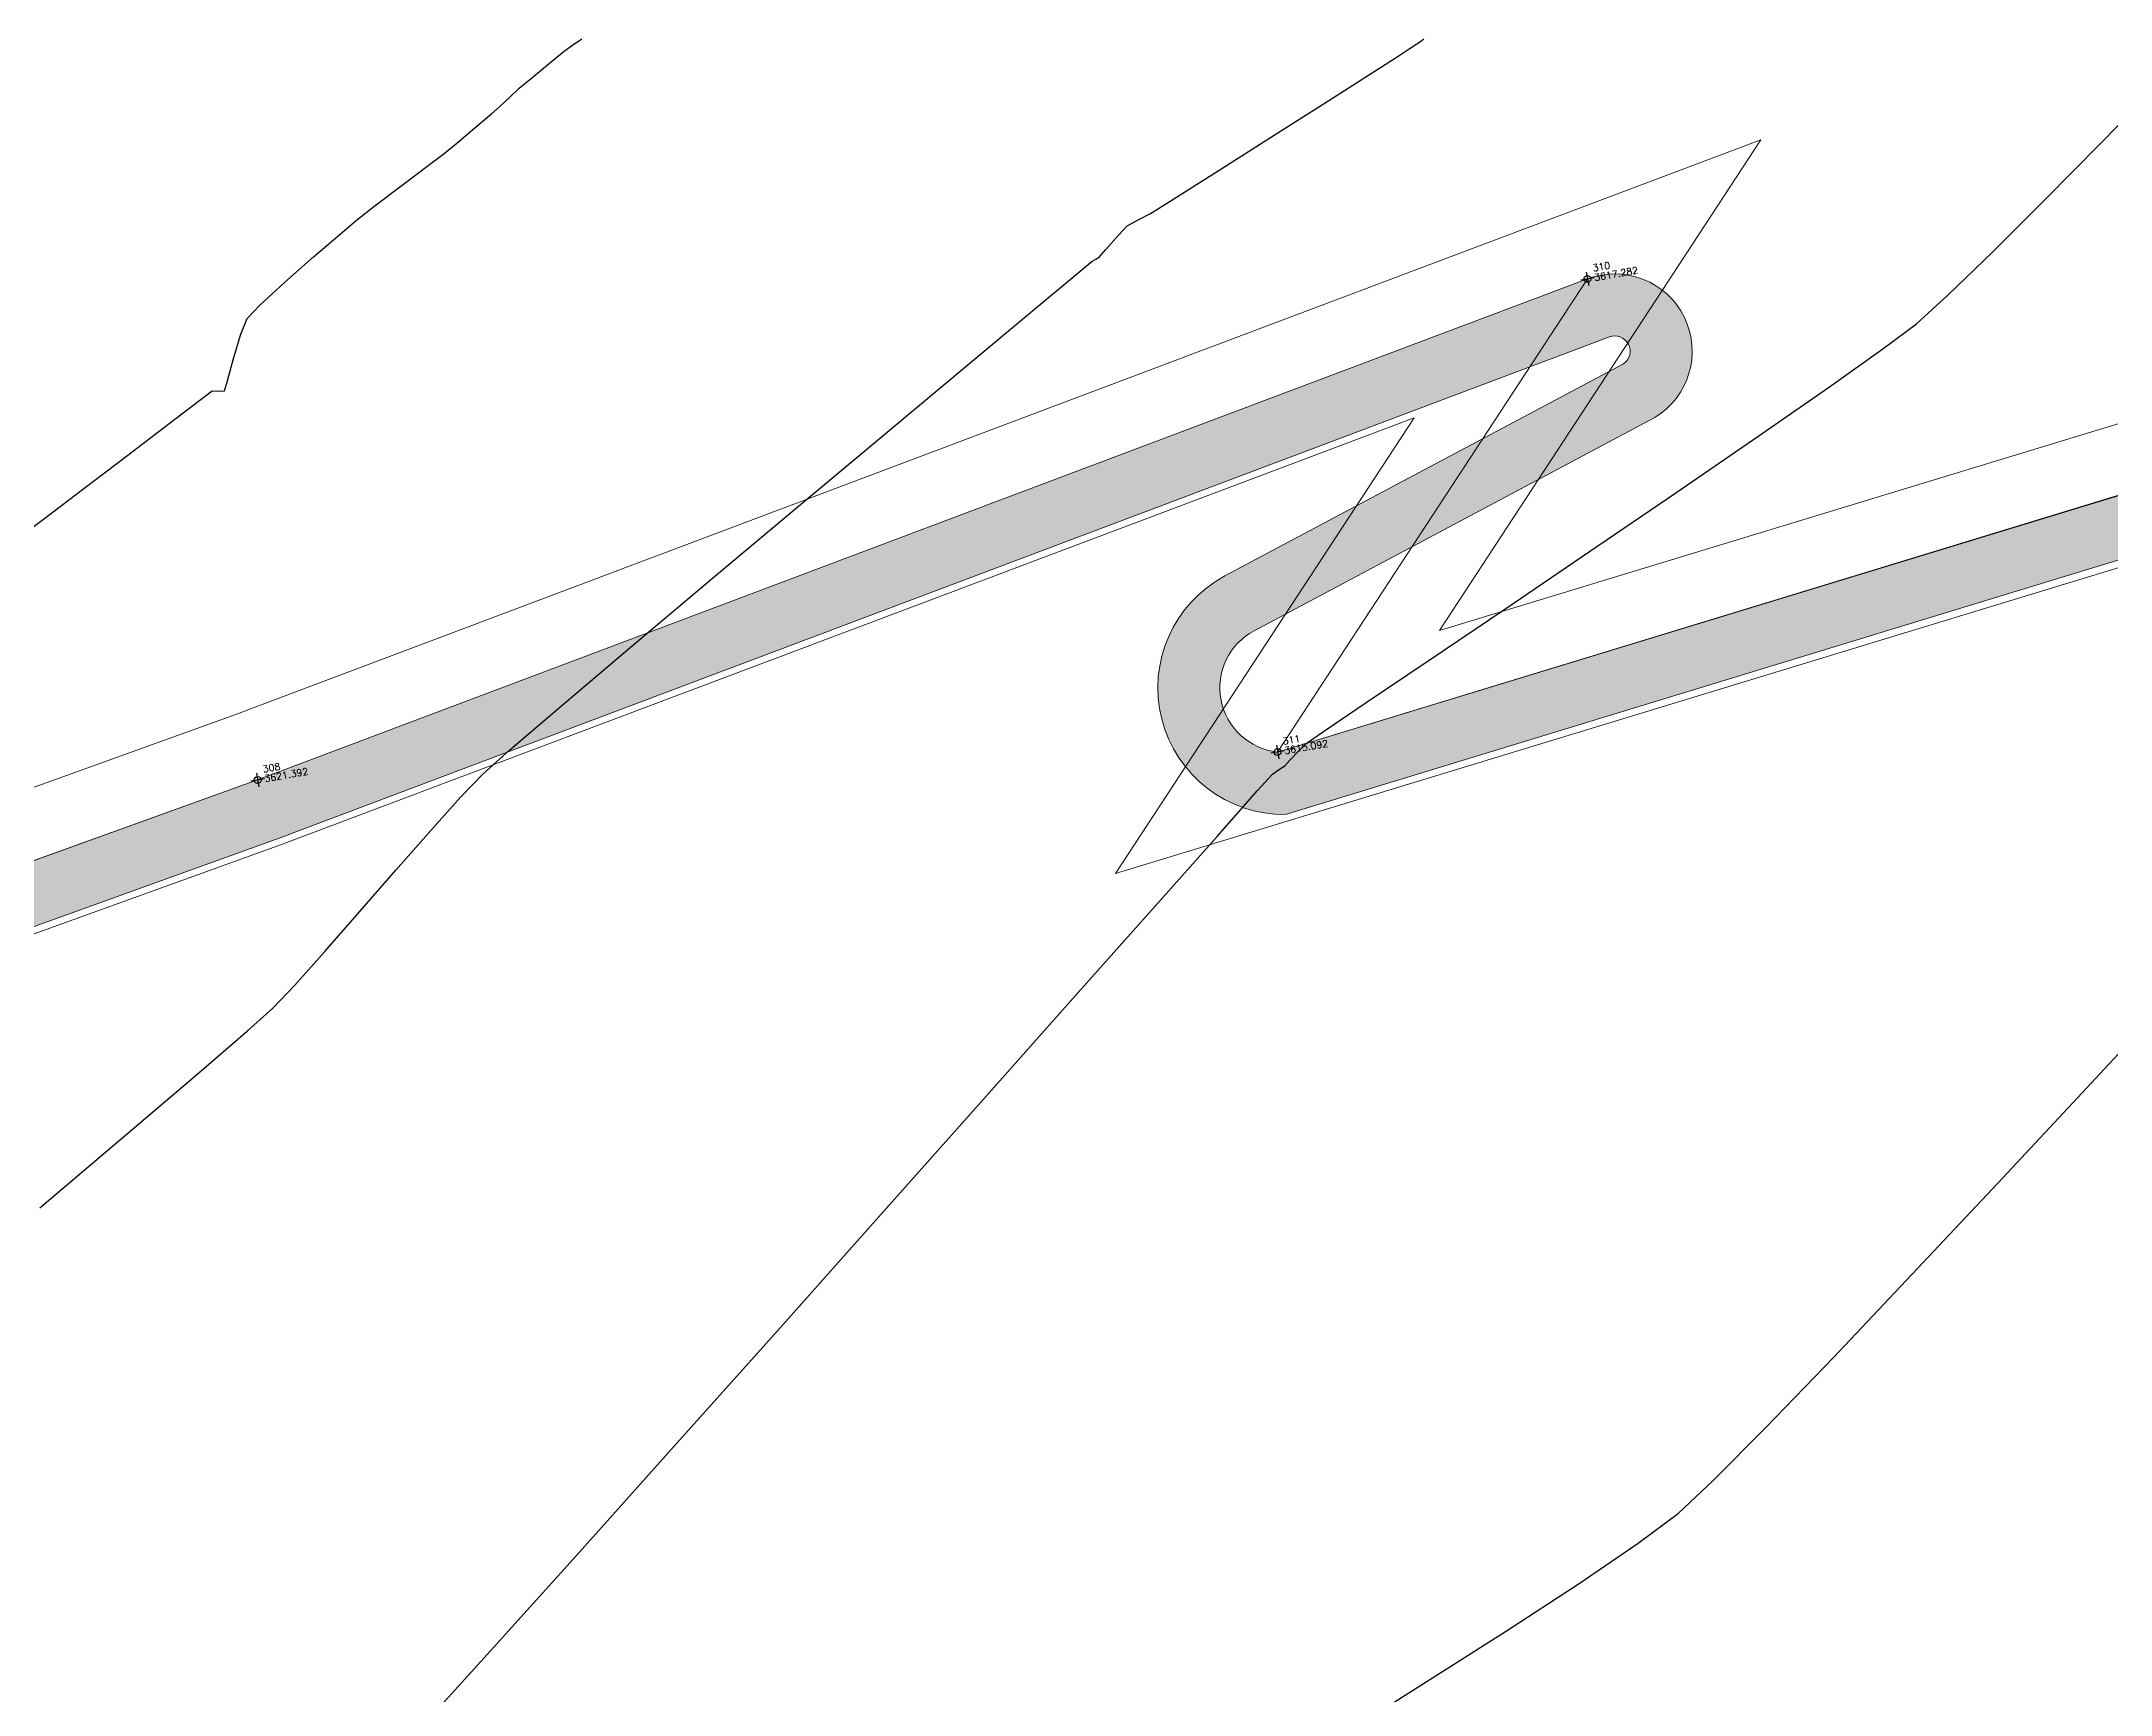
# Model space of a CAD drawing. Header units: millimetres. Extents: x 736950 to 738835, y 8500595 to 8502131.
# Drawn here: x 737848.1 to 737878.12, y 8501273.35 to 8501297.34 of the extents above; entities that cross this region are included whole.
import ezdxf

# ---------------------------------------------------------------- set-up
doc = ezdxf.new("R2010")
doc.units = ezdxf.units.MM
for name, color, linetype, lineweight in [('camino', 22, 'Continuous', 5), ('CAMINO ACTUAL', 1, 'Continuous', 13), ('CONT-MJR', 80, 'Continuous', 30), ('pista', 251, 'Continuous', 5)]:
    doc.layers.add(name, color=color, linetype=linetype, lineweight=lineweight)
doc.styles.add('5mm', font='arial.ttf', dxfattribs={"height": 3})

msp = doc.modelspace()

# ---------------------------------------------------------------- hatches: boundary and pattern name
at = {"layer": 'pista'}
h = msp.add_hatch(dxfattribs=at)
h.set_pattern_fill('HONEY', color=256, scale=3, angle=9.94991650582834, style=0)
h.set_pattern_definition([(9.94991650582834, (1479841.21072825, -18.49207214638591), (0.4979252195647159, 0.4170677100899267), [0.375, -0.75]), (129.9499165058283, (1479841.21072825, -18.49207214638591), (-0.6101538418184378, 0.222682034283025), [0.3749999999999999, -0.7499999999999998]), (69.94991650582834, (1479841.21072825, -18.49207214638591), (-0.112228622253722, 0.6397497443729518), [-0.75, 0.375])])
h.paths.add_polyline_path([(737744.7999806425, 8501250.923935566), (737743.4751223363, 8501250.754223157), (737756.465848178, 8501242.026572531), (737763.5739612179, 8501242.006896213), (737770.002546867, 8501243.455222024), (737769.8468594846, 8501244.342704736), (737763.4750639071, 8501242.907173423), (737756.7405500773, 8501242.925815564)])
h.paths.add_polyline_path([(737794.2809870465, 8501256.017245878), (737809.7820272583, 8501263.709828075), (737823.391616501, 8501273.483615467), (737837.0791595323, 8501280.557800073), (737851.5530432165, 8501285.77819753), (737870.8510758049, 8501293.050216693, -0.9976846880626209), (737871.0089264096, 8501292.63424804), (737865.2748787645, 8501289.581801567, 0.7845063948290762), (737866.1540430214, 8501286.121818589), (737883.2588851704, 8501291.348365877), (737897.4188924351, 8501296.516943583), (737903.2981396064, 8501301.44146652, -0.5512150924587264), (737904.1219025984, 8501301.177325813), (737906.855912117, 8501297.98174819, 0.5618964424650519), (737910.2738656431, 8501298.536066804), (737914.22079628, 8501308.558674501), (737925.6412323939, 8501300.72656757, 0.340189525830376), (737928.7023693406, 8501300.894137181), (737936.9171069289, 8501306.117412793, -0.358727273887905), (737938.1716059428, 8501305.962964654), (737943.1732157968, 8501301.051021611, 0.3417074120720416), (737946.0555081918, 8501300.709858142), (737955.8779356404, 8501307.072689936), (737971.8320576148, 8501314.464803053), (737988.5677626224, 8501323.411181662), (738023.1375471824, 8501336.282937778), (738044.4246208373, 8501357.728329657), (738061.4456776979, 8501362.208386911), (738078.9085143938, 8501363.070318012), (738112.0997810266, 8501372.051506756), (738118.6561313582, 8501373.365123207), (738128.3493353954, 8501376.976906104), (738155.2251721952, 8501366.826195797), (738176.6167526407, 8501363.543890122), (738193.8053773039, 8501353.328603027), (738204.7313956148, 8501340.877429372), (738207.705198212, 8501335.751671141), (738214.35685511, 8501331.742925933), (738229.9282901662, 8501313.374534177), (738233.5603594936, 8501308.186787868), (738234.53883727, 8501308.358438132), (738230.6417003467, 8501313.924784988), (738214.9478837823, 8501332.43754055), (738208.3676942562, 8501336.403214611), (738205.4657963786, 8501341.405035153), (738194.387784551, 8501354.029418997), (738176.9261677533, 8501364.406946706), (738155.4549153853, 8501367.70147717), (738128.3514754312, 8501377.93815071), (738118.4090486554, 8501374.233504975), (738111.8936108743, 8501372.928085677), (738078.7671659255, 8501363.964436961), (738061.3074614278, 8501363.102660457), (738043.958527311, 8501358.536303693), (738022.6381405202, 8501337.057350922), (737988.196920163, 8501324.233464561), (737971.4304040315, 8501315.270615296), (737955.4419368334, 8501307.862588815), (737945.5806043665, 8501301.47455489, -0.3391433520832071), (737943.8038299843, 8501301.693147572), (737938.8116631231, 8501306.59581691, 0.3560082385246841), (737936.4342009705, 8501306.876887502), (737928.158540546, 8501301.61487459, -0.3502196171718997), (737926.1502499409, 8501301.468794718), (737914.5128481541, 8501309.44969617, 0.4302069892023044), (737913.4330382891, 8501309.014522241), (737909.4507249827, 8501298.90206584, -0.5704007069138802), (737907.5397775185, 8501298.566836312), (737904.9064502402, 8501301.644734057, 0.4931454261128044), (737902.7202336333, 8501302.131411942), (737896.9620044216, 8501297.308254998), (737882.9728831241, 8501292.20205278), (737866.0373022418, 8501287.027224885, -0.7384715771871906), (737865.6977918843, 8501288.787355538), (737871.5108758068, 8501291.881875956, 0.9119586051647783), (737870.5337161538, 8501293.892406015), (737851.2416702455, 8501286.62264278), (737836.7183275839, 8501281.384406622), (737822.9200107896, 8501274.252970394), (737809.3164408724, 8501264.483505804), (737793.8201376351, 8501256.79327439), (737778.9884914039, 8501246.402265295), (737769.846859484, 8501244.34270474), (737770.0025468671, 8501243.455222024), (737779.3594973255, 8501245.563292695)])
h.paths.add_polyline_path([(738260.5182952256, 8501271.251537092), (738234.538837269, 8501308.358438132), (738233.56035949, 8501308.186787868), (738259.6897886079, 8501270.86568047), (738269.3749442189, 8501234.589470252), (738274.5057655985, 8501215.583008338), (738279.7983711922, 8501189.602392923), (738280.7089290785, 8501189.641305126), (738275.382018582, 8501215.790318219), (738270.2441657205, 8501234.822827347)])

# ---------------------------------------------------------------- linework, layer by layer
at = {"linetype": 'Continuous', "extrusion": (-0.172787269436437, 0.9849591664230046, 0)}
for points, elevation in [([(-2195687.804162654, 0), (-2195687.604162655, 0)], 8245932.711062788), ([(-2195682.189162654, 0), (-2195681.989162654, 0)], 8245926.726062788), ([(-2195667.546162654, 0), (-2195667.346162655, 0)], 8245928.884062789)]:
    msp.add_lwpolyline(points, dxfattribs=dict(at, elevation=elevation))
at = {"linetype": 'Continuous', "extrusion": (0.9849591664230046, 0.172787269436437, 0)}
for points, elevation in [([(8245932.811062787, 0), (8245932.611062786, 0)], 2195687.704162654), ([(8245926.826062788, 0), (8245926.626062789, 0)], 2195682.089162654), ([(8245928.984062788, 0), (8245928.78406279, 0)], 2195667.446162655)]:
    msp.add_lwpolyline(points, dxfattribs=dict(at, elevation=elevation))
at = {"linetype": 'Continuous'}
for centre in [(737870.5337161538, 8501293.892406015), (737866.0373022418, 8501287.027224885), (737851.2416702405, 8501286.62264278)]:
    msp.add_circle(centre, 0.05, dxfattribs=at)
at = {"layer": 'camino'}
for p, q in [((737850.8957002355, 8501287.56091528), (737873.0500859543, 8501295.909285355)), ((737873.0500859543, 8501295.909285355), (737868.3868338359, 8501288.78937356)), ((737851.2416702405, 8501286.62264278), (737870.5337161538, 8501293.892406015)), ((737870.5337161538, 8501293.892406015), (737866.0373022418, 8501287.027224885)), ((737868.3868338359, 8501288.78937356), (737882.6571290377, 8501293.142154945)), ((737866.0373022418, 8501287.027224885), (737882.9743935154, 8501292.193442862)), ((737851.5876402454, 8501285.68437028), (737868.0173463535, 8501291.875526672)), ((737868.0173463535, 8501291.875526672), (737863.6877706477, 8501285.26507621)), ((737863.6877706477, 8501285.26507621), (737883.2916579932, 8501291.24473078)), ((737836.3174031858, 8501282.302858334), (737850.8957002355, 8501287.56091528)), ((737836.7183275832, 8501281.38440662), (737851.2416702405, 8501286.62264278)), ((737837.1192519807, 8501280.465954907), (737851.5876402454, 8501285.68437028))]:
    msp.add_line(p, q, dxfattribs=at)
at = {"layer": 'CAMINO ACTUAL'}
for points in [[(737744.7999806433, 8501250.923935566), (737756.7405500774, 8501242.925815562), (737763.4750639033, 8501242.907173423), (737778.9884914034, 8501246.402265295), (737793.8201376382, 8501256.793274388), (737809.3164408694, 8501264.4835058), (737822.9200107896, 8501274.252970394), (737836.7183275832, 8501281.38440662), (737851.2416702405, 8501286.62264278), (737870.5337161538, 8501293.892406015, -0.9119586051647784), (737871.5108758068, 8501291.881875956), (737865.6977918843, 8501288.787355538, 0.7384715771871907), (737866.0373022418, 8501287.027224885), (737882.9728831139, 8501292.202052778), (737896.9620044209, 8501297.308254996)], [(737743.4751223343, 8501250.754223157), (737756.4658481785, 8501242.02657253), (737763.5739612129, 8501242.00689621), (737779.3594973226, 8501245.563292693), (737794.2809870427, 8501256.017245876), (737809.7820272604, 8501263.709828077), (737823.3916164968, 8501273.483615467), (737837.0791595408, 8501280.557800079), (737851.5530432449, 8501285.77819753), (737870.8510758049, 8501293.050216693, -0.8808834008382581), (737871.0575678862, 8501292.660141705), (737865.2748787645, 8501289.581801567, 0.7845063945546641), (737866.1540430175, 8501286.121818589), (737883.2588851263, 8501291.348365862), (737897.4188924354, 8501296.516943585)]]:
    msp.add_lwpolyline(points, format="xyb", dxfattribs=at)
at = {"layer": 'CONT-MJR'}
for points, elevation in [([(737855.5024711192, 8501297.044349147), (737855.687579381, 8501297.1948646)], 3625), ([(737855.687579381, 8501297.1948646), (737855.7962808429, 8501297.271671807)], 3625), ([(737867.4927786635, 8501296.934311531), (737867.7715058011, 8501297.111905934)], 3620), ([(737867.9326532842, 8501297.21884601), (737868.0600613295, 8501297.303955711)], 3620), ([(737868.0600613295, 8501297.303955711), (737868.1110208558, 8501297.337949922)], 3620), ([(737854.8987122023, 8501296.528044153), (737855.0377069615, 8501296.658312058)], 3625), ([(737877.9744360788, 8501295.854445498), (737878.7328204279, 8501296.629869796)], 3615), ([(737865.1372400423, 8501295.436505893), (737865.9861771261, 8501295.976018513)], 3620), ([(737853.717603032, 8501295.536678704), (737853.9474890758, 8501295.712197611)], 3625), ([(737853.9474890758, 8501295.712197611), (737854.1294350686, 8501295.862761501)], 3625), ([(737864.477170292, 8501295.017539872), (737865.1372400423, 8501295.436505893)], 3620), ([(737852.9471579437, 8501294.95574476), (737853.3390379874, 8501295.25207965)], 3625), ([(737852.4383298145, 8501294.542689925), (737852.6773269023, 8501294.745018344)], 3625), ([(737852.6773269023, 8501294.745018344), (737852.9471579437, 8501294.95574476)], 3625), ([(737863.8564799224, 8501294.661000071), (737864.0237035751, 8501294.753016789)], 3620), ([(737863.546525, 8501294.318239663), (737863.7290055512, 8501294.52622072)], 3620), ([(737863.7290055512, 8501294.52622072), (737863.8564799224, 8501294.661000071)], 3620), ([(737851.6305444578, 8501293.838081583), (737852.0540131824, 8501294.211072845)], 3625), ([(737863.3997509215, 8501294.17943595), (737863.4505320803, 8501294.207958335)], 3620), ([(737875.3042800279, 8501293.240913175), (737875.763296474, 8501293.656440705)], 3615), ([(737850.9978942714, 8501293.088996883), (737851.0908205396, 8501293.319634443)], 3625), ([(737874.043107893, 8501292.32466227), (737874.8388998332, 8501292.889535204)], 3615), ([(737850.402926961, 8501292.133210966), (737850.5813336655, 8501292.26751041)], 3625), ([(737850.5813336655, 8501292.26751041), (737850.6731675213, 8501292.265495734)], 3625), ([(737849.3602344022, 8501291.336673845), (737849.9583635109, 8501291.793780467)], 3625), ([(737871.8159441319, 8501290.788889457), (737873.0058180463, 8501291.604908856)], 3615), ([(737847.7703639944, 8501290.133846516), (737848.1536435571, 8501290.41925194)], 3625), ([(737869.3340994552, 8501289.102510653), (737870.5623999885, 8501289.935218561)], 3615), ([(737856.6749847631, 8501288.56657593), (737857.8711207402, 8501289.572824148)], 3620), ([(737855.6525620866, 8501287.701658593), (737856.6749847631, 8501288.56657593)], 3620), ([(737866.4516101992, 8501287.153598724), (737866.6897979038, 8501287.316309774)], 3615), ([(737866.348811934, 8501287.049725302), (737866.4516101992, 8501287.153598724)], 3615), ([(737865.7487580865, 8501286.46841157), (737865.9625507568, 8501286.708707532)], 3615), ([(737853.7529322262, 8501285.890581485), (737854.1891325251, 8501286.376005448)], 3620), ([(737852.2163083554, 8501284.134305228), (737852.7206029459, 8501284.710095856)], 3620), ([(737851.4610452529, 8501283.309805922), (737851.7811500591, 8501283.64766341)], 3620), ([(737850.3539748094, 8501282.346339222), (737851.092530013, 8501282.98087442)], 3620), ([(737849.3238000579, 8501281.469559934), (737850.3539748094, 8501282.346339222)], 3620), ([(737857.3245191746, 8501277.001178373), (737858.8198463348, 8501278.675546503)], 3615), ([(737872.3535172116, 8501276.452921217), (737873.1216408912, 8501277.226391861)], 3610), ([(737871.2696836927, 8501275.547257842), (737871.851758751, 8501275.98539706)], 3610)]:
    msp.add_lwpolyline(points, dxfattribs=dict(at, elevation=elevation))
at = {"layer": 'CONT-MJR', "extrusion": (0.5682233174236179, -0.8228743898895496, 0), "elevation": -6576232.937353692}
msp.add_lwpolyline([(5437797.976304776, 3625.000000000013), (5437798.155725915, 3625.000000000013)], dxfattribs=at)
at = {"layer": 'CONT-MJR', "extrusion": (0.5529392953733026, -0.833221540547336, 0), "elevation": -6675467.7905778}
msp.add_lwpolyline([(5315508.556110656, 3620.000000000013), (5315508.749513583, 3620.000000000013)], dxfattribs=at)
at = {"layer": 'CONT-MJR', "extrusion": (0.5703801674691056, -0.8213808279707502, 0), "elevation": -6561937.309536654}
msp.add_lwpolyline([(5455042.119288064, 3620), (5455042.180331701, 3620)], dxfattribs=at)
at = {"layer": 'CONT-MJR', "extrusion": (0.6420256615830683, -0.7666831482880158, 0), "elevation": -6044079.017788866}
msp.add_lwpolyline([(6023751.634656075, 3625), (6023751.865643558, 3625)], dxfattribs=at)
at = {"layer": 'CONT-MJR', "extrusion": (0.6370356162363049, -0.7708343684906839, 0), "elevation": -6083051.703822555}
msp.add_lwpolyline([(5984393.008546597, 3625.00000000001), (5984393.38173954, 3625.00000000001)], dxfattribs=at)
at = {"layer": 'CONT-MJR', "extrusion": (0.5368120002020348, -0.8437018883699922, 0), "elevation": -6776464.152390093}
msp.add_lwpolyline([(5186137.628432057, 3620), (5186138.408643389, 3620)], dxfattribs=at)
at = {"layer": 'CONT-MJR', "extrusion": (0.6848595046887826, -0.7286751394396789, 0), "elevation": -5689356.492526403}
msp.add_lwpolyline([(6359850.060101053, 3625.00000000001), (6359850.250614156, 3625.00000000001)], dxfattribs=at)
at = {"layer": 'CONT-MJR', "extrusion": (0.5366037260083724, -0.8438343683649842, 0), "elevation": -6777744.082729881}
msp.add_lwpolyline([(5184463.775015301, 3620.000000000003), (5184464.780349748, 3620.000000000003)], dxfattribs=at)
at = {"layer": 'CONT-MJR', "extrusion": (0.6472728347804234, -0.7622584058935098, 0), "elevation": -6002591.297071006}
msp.add_lwpolyline([(6065093.72555556, 3625), (6065094.04354004, 3625)], dxfattribs=at)
at = {"layer": 'CONT-MJR', "extrusion": (0.6512469784510502, -0.7588658465488992, 0), "elevation": -5970817.804590533}
msp.add_lwpolyline([(6096376.200747641, 3625.000000000003), (6096376.36882799, 3625.000000000003)], dxfattribs=at)
at = {"layer": 'CONT-MJR', "extrusion": (-0.6443755820043018, 0.7647091664918221, 0), "elevation": 6025563.689223723}
msp.add_lwpolyline([(-6042271.285670543, 3625), (-6042271.626346718, 3625)], dxfattribs=at)
at = {"layer": 'CONT-MJR', "extrusion": (-0.7114334087479691, 0.7027535164744786, 0), "elevation": 5449364.513708378}
msp.add_lwpolyline([(-6566651.092734224, 3615), (-6566652.229767164, 3615)], dxfattribs=at)
at = {"layer": 'CONT-MJR', "extrusion": (0.6009121128075742, -0.799315102247629, 0), "elevation": -6351828.674749896}
msp.add_lwpolyline([(5698308.608665088, 3625.000000000006), (5698309.082276864, 3625.000000000006)], dxfattribs=at)
at = {"layer": 'CONT-MJR', "extrusion": (0.533755487294669, -0.8456388589597988, 0), "elevation": -6795186.204743593}
msp.add_lwpolyline([(5161579.406103149, 3620.000000000013), (5161579.739263994, 3620.000000000013)], dxfattribs=at)
at = {"layer": 'CONT-MJR', "extrusion": (0.7058942717886855, -0.70831721499334, 0), "elevation": -5500750.359095125}
msp.add_lwpolyline([(6523665.504493867, 3615), (6523666.581293567, 3615)], dxfattribs=at)
at = {"layer": 'CONT-MJR', "extrusion": (-0.4506625608336916, 0.8926943801003899, 0), "elevation": 7256530.35912572}
msp.add_lwpolyline([(-4489902.33103502, 3620.000000000011), (-4489902.523411001, 3620.000000000011)], dxfattribs=at)
at = {"layer": 'CONT-MJR', "extrusion": (0.6532894873589358, -0.7571082126792041, 0), "elevation": -5954368.675492419}
msp.add_lwpolyline([(6112439.986874871, 3625.00000000001), (6112440.494486099, 3625.00000000001)], dxfattribs=at)
at = {"layer": 'CONT-MJR', "extrusion": (0.6396742317809725, -0.768646132622433, 0), "elevation": -6062494.700854356}
msp.add_lwpolyline([(6005214.31128487, 3620.000000000013), (6005214.61469024, 3620.000000000013)], dxfattribs=at)
at = {"layer": 'CONT-MJR', "extrusion": (0.4841895582464591, -0.8749631259002283, 0), "elevation": -7081053.175865064}
msp.add_lwpolyline([(4761841.081656083, 3620), (4761841.139997721, 3620)], dxfattribs=at)
at = {"layer": 'CONT-MJR', "extrusion": (-0.7542799235282538, 0.6565529658467867, 0), "elevation": 5024994.338729529}
msp.add_lwpolyline([(-6896801.981906788, 3620.00000000001), (-6896802.128114216, 3620.00000000001)], dxfattribs=at)
at = {"layer": 'CONT-MJR', "extrusion": (-0.695736838880447, 0.7182967708577306, 0), "elevation": 5593084.430492286}
msp.add_lwpolyline([(-6444676.9529965, 3615.000000000013), (-6444677.857037798, 3615.000000000013)], dxfattribs=at)
at = {"layer": 'CONT-MJR', "extrusion": (-0.6753895892432603, 0.7374611194780509, 0), "elevation": 5771036.361167613}
msp.add_lwpolyline([(-6285821.759456125, 3625), (-6285822.242808201, 3625)], dxfattribs=at)
at = {"layer": 'CONT-MJR', "extrusion": (0.6402329840710014, -0.7681807899886203, 0), "elevation": -6058126.403628031}
msp.add_lwpolyline([(6009620.246324629, 3620.000000000009), (6009621.069586055, 3620.000000000009)], dxfattribs=at)
at = {"layer": 'CONT-MJR', "extrusion": (0.7233527728568068, -0.6904786499236374, 0), "elevation": -5336234.901445571}
msp.add_lwpolyline([(6658904.520661074, 3625), (6658904.786086447, 3625)], dxfattribs=at)
at = {"layer": 'CONT-MJR', "extrusion": (0.6406269619107409, -0.7678522616187404, 0), "elevation": -6055042.786088485}
msp.add_lwpolyline([(6012725.939632714, 3620.000000000006), (6012727.158786425, 3620.000000000006)], dxfattribs=at)
at = {"layer": 'CONT-MJR', "extrusion": (-0.602568192165133, 0.7980673992783087, 0), "elevation": 6339984.799134531}
msp.add_lwpolyline([(-5711482.541187219, 3615.000000000003), (-5711483.124321171, 3615.000000000003)], dxfattribs=at)
at = {"layer": 'CONT-MJR', "extrusion": (0.9579606560702832, -0.286899601640352, 0), "elevation": -1732185.374636177}
msp.add_lwpolyline([(8355593.093971894, 3625.000000000013), (8355593.462347029, 3625.000000000013)], dxfattribs=at)
at = {"layer": 'CONT-MJR', "extrusion": (0.9646727387594171, -0.263451147453196, 0), "elevation": -1527890.685181196}
msp.add_lwpolyline([(8395352.674456958, 3625.00000000001), (8395353.010938302, 3625.00000000001)], dxfattribs=at)
at = {"layer": 'CONT-MJR', "extrusion": (0.6410855214706683, -0.7674694483565331, 0), "elevation": -6051450.025050278}
msp.add_lwpolyline([(6016340.33438022, 3620), (6016341.825462806, 3620)], dxfattribs=at)
at = {"layer": 'CONT-MJR', "extrusion": (0.9612422714109875, -0.2757050881878051, 0), "elevation": -1634596.191649094}
msp.add_lwpolyline([(8375230.69680671, 3625), (8375230.848437625, 3625)], dxfattribs=at)
at = {"layer": 'CONT-MJR', "extrusion": (0.5700822295064168, -0.821587640852145, 0), "elevation": -6563907.825623862}
msp.add_lwpolyline([(5452662.613909155, 3615), (5452663.876452306, 3615)], dxfattribs=at)
at = {"layer": 'CONT-MJR', "extrusion": (0.6068522601535087, -0.7948146540839434, 0), "elevation": -6309185.381453222}
msp.add_lwpolyline([(5745482.098702695, 3625.00000000001), (5745482.65803241, 3625.00000000001)], dxfattribs=at)
at = {"layer": 'CONT-MJR', "extrusion": (0.002978270061048699, -0.999995564943887, 0), "elevation": -8499057.043218091}
msp.add_lwpolyline([(763166.5449929343, 3625.00000000001), (763166.633581587, 3625.00000000001)], dxfattribs=at)
at = {"layer": 'CONT-MJR', "extrusion": (0.6416803124186792, -0.7669722137432793, 0), "elevation": -6046784.01587476}
msp.add_lwpolyline([(6021028.296945062, 3620.000000000013), (6021029.935993761, 3620.000000000013)], dxfattribs=at)
at = {"layer": 'CONT-MJR', "extrusion": (0.6063515182579975, -0.7951967280530156, 0), "elevation": -6312802.975324675}
msp.add_lwpolyline([(5741505.502495038, 3625.000000000013), (5741506.306200158, 3625.000000000013)], dxfattribs=at)
at = {"layer": 'CONT-MJR', "extrusion": (0.6040179014295105, -0.796970748994397, 0), "elevation": -6329606.299512689}
msp.add_lwpolyline([(5722974.994132797, 3625), (5722975.706187996, 3625)], dxfattribs=at)
at = {"layer": 'CONT-MJR', "extrusion": (0.5628783896581893, -0.8265397258788011, 0), "elevation": -6611322.458731875}
msp.add_lwpolyline([(5395071.72113332, 3615.000000000003), (5395073.237750251, 3615.000000000003)], dxfattribs=at)
at = {"layer": 'CONT-MJR', "extrusion": (0.6425075299626943, -0.7662793706875042, 0), "elevation": -6040283.585658614}
msp.add_lwpolyline([(6027547.830072075, 3620.000000000003), (6027549.493125267, 3620.000000000003)], dxfattribs=at)
at = {"layer": 'CONT-MJR', "extrusion": (0.5600264075109297, -0.8284747569421786, 0), "elevation": -6629877.110509508}
msp.add_lwpolyline([(5372251.167701645, 3615.000000000006), (5372252.512513993, 3615.000000000006)], dxfattribs=at)
at = {"layer": 'CONT-MJR', "extrusion": (0.5594509742255018, -0.8288634431787525, 0), "elevation": -6633606.038218084}
msp.add_lwpolyline([(5367644.943455869, 3615.000000000003), (5367646.042637895, 3615.000000000003)], dxfattribs=at)
at = {"layer": 'CONT-MJR', "extrusion": (-0.6501581562075816, 0.75979890228715, 0), "elevation": 5979546.193130341}
msp.add_lwpolyline([(-6087802.461017786, 3620.000000000003), (-6087803.452363582, 3620.000000000003)], dxfattribs=at)
at = {"layer": 'CONT-MJR', "extrusion": (0.5597013472285965, -0.8286943959690414, 0), "elevation": -6631984.177193613}
msp.add_lwpolyline([(5369647.954923718, 3615.00000000001), (5369648.701986411, 3615.00000000001)], dxfattribs=at)
at = {"layer": 'CONT-MJR', "extrusion": (0.6640665574389092, -0.7476734630112507, 0), "elevation": -5866201.971161655}
msp.add_lwpolyline([(6197094.437951559, 3620.000000000013), (6197094.957614643, 3620.000000000013)], dxfattribs=at)
at = {"layer": 'CONT-MJR', "extrusion": (-0.729120224446022, 0.6843856356644131, 0), "elevation": 5280165.462233618}
msp.add_lwpolyline([(-6703445.148782687, 3615.00000000001), (-6703445.258600781, 3615.00000000001)], dxfattribs=at)
at = {"layer": 'CONT-MJR', "extrusion": (0.7340614176173619, -0.6790830841403643, 0), "elevation": -5231441.010868967}
msp.add_lwpolyline([(6741539.185780966, 3615), (6741539.379128079, 3615)], dxfattribs=at)
at = {"layer": 'CONT-MJR', "extrusion": (-0.7223764329512141, 0.6915000282839331, 0), "elevation": 5345631.292273927}
msp.add_lwpolyline([(-6651355.120450135, 3620.000000000013), (-6651355.585624101, 3620.000000000013)], dxfattribs=at)
at = {"layer": 'CONT-MJR', "extrusion": (0.5529567152020946, -0.8332099802048161, 0), "elevation": -6675348.99136618}
msp.add_lwpolyline([(5315640.857488872, 3615.000000000013), (5315640.965270981, 3615.000000000013)], dxfattribs=at)
at = {"layer": 'CONT-MJR', "extrusion": (0.5509720042802686, -0.834523726744413, 0), "elevation": -6687981.978253111}
msp.add_lwpolyline([(5299737.737545311, 3615), (5299737.845390501, 3615)], dxfattribs=at)
at = {"layer": 'CONT-MJR', "extrusion": (0.7479337848853977, -0.6637733449205412, 0), "elevation": -5091052.633059351}
msp.add_lwpolyline([(6848174.092173893, 3615.000000000013), (6848174.98086954, 3615.000000000013)], dxfattribs=at)
at = {"layer": 'CONT-MJR', "extrusion": (0.751584032507183, -0.6596373564923697, 0), "elevation": -5053206.652619692}
msp.add_lwpolyline([(6876145.864909236, 3620.000000000006), (6876146.630201839, 3620.000000000006)], dxfattribs=at)
at = {"layer": 'CONT-MJR', "extrusion": (0.7479106493453838, -0.6637994129221315, 0), "elevation": -5091291.315500107}
msp.add_lwpolyline([(6847995.286687464, 3615), (6847996.645006141, 3615)], dxfattribs=at)
at = {"layer": 'CONT-MJR', "extrusion": (-0.75388818697106, 0.6570027408964807, 0), "elevation": 5029108.905887303}
msp.add_lwpolyline([(-6893789.376833019, 3620), (-6893790.179742438, 3620)], dxfattribs=at)
at = {"layer": 'CONT-MJR', "extrusion": (0.7477255717044463, -0.6640078835520397, 0), "elevation": -5093200.145870917}
msp.add_lwpolyline([(6846573.981475954, 3615), (6846575.711980486, 3615)], dxfattribs=at)
at = {"layer": 'CONT-MJR', "extrusion": (-0.7454377172897083, 0.6665752843017126, 0), "elevation": 5116723.016932098}
msp.add_lwpolyline([(-6829011.237139164, 3620), (-6829011.889966098, 3620)], dxfattribs=at)
at = {"layer": 'CONT-MJR', "extrusion": (-0.665903161022766, 0.7460381894647808, 0), "elevation": 5850944.388299474}
msp.add_lwpolyline([(-6211496.302879023, 3620), (-6211496.796841993, 3620)], dxfattribs=at)
at = {"layer": 'CONT-MJR', "extrusion": (0.7474416327015289, -0.6643274837792525, 0), "elevation": -5096126.666122379}
msp.add_lwpolyline([(6844393.951480709, 3615.00000000001), (6844395.9567342, 3615.00000000001)], dxfattribs=at)
at = {"layer": 'CONT-MJR', "extrusion": (-0.732024052997821, 0.681278787158857, 0), "elevation": 5251598.915597098}
msp.add_lwpolyline([(-6725843.498455848, 3610), (-6725845.392481314, 3610)], dxfattribs=at)
at = {"layer": 'CONT-MJR', "extrusion": (-0.7310127040230382, 0.6823638520297849, 0), "elevation": 5261569.610158612}
msp.add_lwpolyline([(-6718044.48457757, 3610.00000000001), (-6718046.380717904, 3610.00000000001)], dxfattribs=at)
at = {"layer": 'CONT-MJR', "extrusion": (-0.7470579680099632, 0.6647588979719076, 0), "elevation": 5100077.331341523}
msp.add_lwpolyline([(-6841448.451222478, 3615.000000000013), (-6841450.633788544, 3615.000000000013)], dxfattribs=at)
at = {"layer": 'CONT-MJR', "extrusion": (-0.6472197714218639, 0.7623034615431248, 0), "elevation": 6003005.621104317}
msp.add_lwpolyline([(-6064660.912076862, 3620.000000000003), (-6064662.543151549, 3620.000000000003)], dxfattribs=at)
at = {"layer": 'CONT-MJR', "extrusion": (-0.7291102561098093, 0.6843962554218781, 0), "elevation": 5280251.413613509}
msp.add_lwpolyline([(-6703369.086625207, 3610.00000000001), (-6703370.903384382, 3610.00000000001)], dxfattribs=at)
at = {"layer": 'CONT-MJR', "extrusion": (0.7465481941641461, -0.6653313413557582, 0), "elevation": -5105319.974936089}
msp.add_lwpolyline([(6837534.841654944, 3615), (6837537.10409798, 3615)], dxfattribs=at)
at = {"layer": 'CONT-MJR', "extrusion": (-0.7258976033735128, 0.687802783809858, 0), "elevation": 5311581.800295224}
msp.add_lwpolyline([(-6678569.364999318, 3610), (-6678571.020904276, 3610)], dxfattribs=at)
at = {"layer": 'CONT-MJR', "extrusion": (0.7203451845216576, -0.693615754677227, 0), "elevation": -5365096.469142138}
msp.add_lwpolyline([(6635654.534438007, 3610.000000000013), (6635655.948068242, 3610.000000000013)], dxfattribs=at)
at = {"layer": 'CONT-MJR', "extrusion": (0.7448904105254226, -0.6671868376304103, 0), "elevation": -5122317.272866063}
msp.add_lwpolyline([(6824806.280469983, 3615), (6824808.410366482, 3615)], dxfattribs=at)
at = {"layer": 'CONT-MJR', "extrusion": (0.6817072594693195, -0.7316250490427662, 0), "elevation": -5716733.861840203}
msp.add_lwpolyline([(6335227.083727644, 3610), (6335227.769541314, 3610)], dxfattribs=at)
at = {"layer": 'CONT-MJR', "extrusion": (0.5624895742965935, -0.8268043775934166, 0), "elevation": -6613846.941230586}
msp.add_lwpolyline([(5391953.020934996, 3610), (5391954.059429996, 3610)], dxfattribs=at)
at = {"layer": 'CONT-MJR', "extrusion": (0.7434428747847233, -0.6687994407382727, 0), "elevation": -5137094.528812272}
msp.add_lwpolyline([(6813688.331708943, 3615), (6813690.249188867, 3615)], dxfattribs=at)
at = {"layer": 'CONT-MJR', "extrusion": (0.5455075695430214, -0.8381058952013556, 0), "elevation": -6722454.768744158}
msp.add_lwpolyline([(5255922.112739627, 3610), (5255923.384542822, 3610)], dxfattribs=at)
at = {"layer": 'CONT-MJR', "extrusion": (0.5373395030723072, -0.8433660287431587, 0), "elevation": -6773199.572534227}
msp.add_lwpolyline([(5190363.003224833, 3610.000000000007), (5190364.43071378, 3610.000000000007)], dxfattribs=at)
at = {"layer": 'CONT-MJR', "extrusion": (0.7410584812279333, -0.6714404868639877, 0), "elevation": -5161306.121349165}
msp.add_lwpolyline([(6795365.049226649, 3615.000000000003), (6795366.656873144, 3615.000000000003)], dxfattribs=at)
at = {"layer": 'CONT-MJR', "extrusion": (0.5340869075216602, -0.8454295802809063, 0), "elevation": -6793142.375175883}
msp.add_lwpolyline([(5164232.922521353, 3610.000000000009), (5164234.427793981, 3610.000000000009)], dxfattribs=at)

# ---------------------------------------------------------------- texts
at = {"color": 2, "char_height": 0.1, "attachment_point": 1, "rotation": 9.94991650582834, "style": '5mm'}
for s, insert, width in [('\\Ftxt.shx;\\W1.0000000000;\\T1.0000000000;\\o\\l310', (737870.5993824893, 8501294.096826982), 0.35), ('\\Ftxt.shx;\\W1.0000000000;\\T1.0000000000;\\o\\l311', (737866.1029685773, 8501287.231645854), 0.3333333333333333), ('\\Ftxt.shx;\\W1.0000000000;\\T1.0000000000;\\o\\l308', (737851.307336576, 8501286.827063749), 0.3833333333333333)]:
    msp.add_mtext(s, dxfattribs=dict(at, insert=insert, width=width))
at = {"color": 1, "char_height": 0.1, "attachment_point": 1, "rotation": 9.94991650582834, "style": '5mm'}
for s, insert, width in [('\\Ftxt.shx;\\W1.0000000000;\\T1.0000000000;\\o\\l3617.282', (737870.6235727072, 8501293.958932698), 0.7999999999999999), ('\\Ftxt.shx;\\W1.0000000000;\\T1.0000000000;\\o\\l3615.092', (737866.1271587951, 8501287.09375157), 0.7833333333333334), ('\\Ftxt.shx;\\W1.0000000000;\\T1.0000000000;\\o\\l3621.392', (737851.3315267938, 8501286.689169465), 0.8)]:
    msp.add_mtext(s, dxfattribs=dict(at, insert=insert, width=width))

doc.saveas('drawing.dxf')
